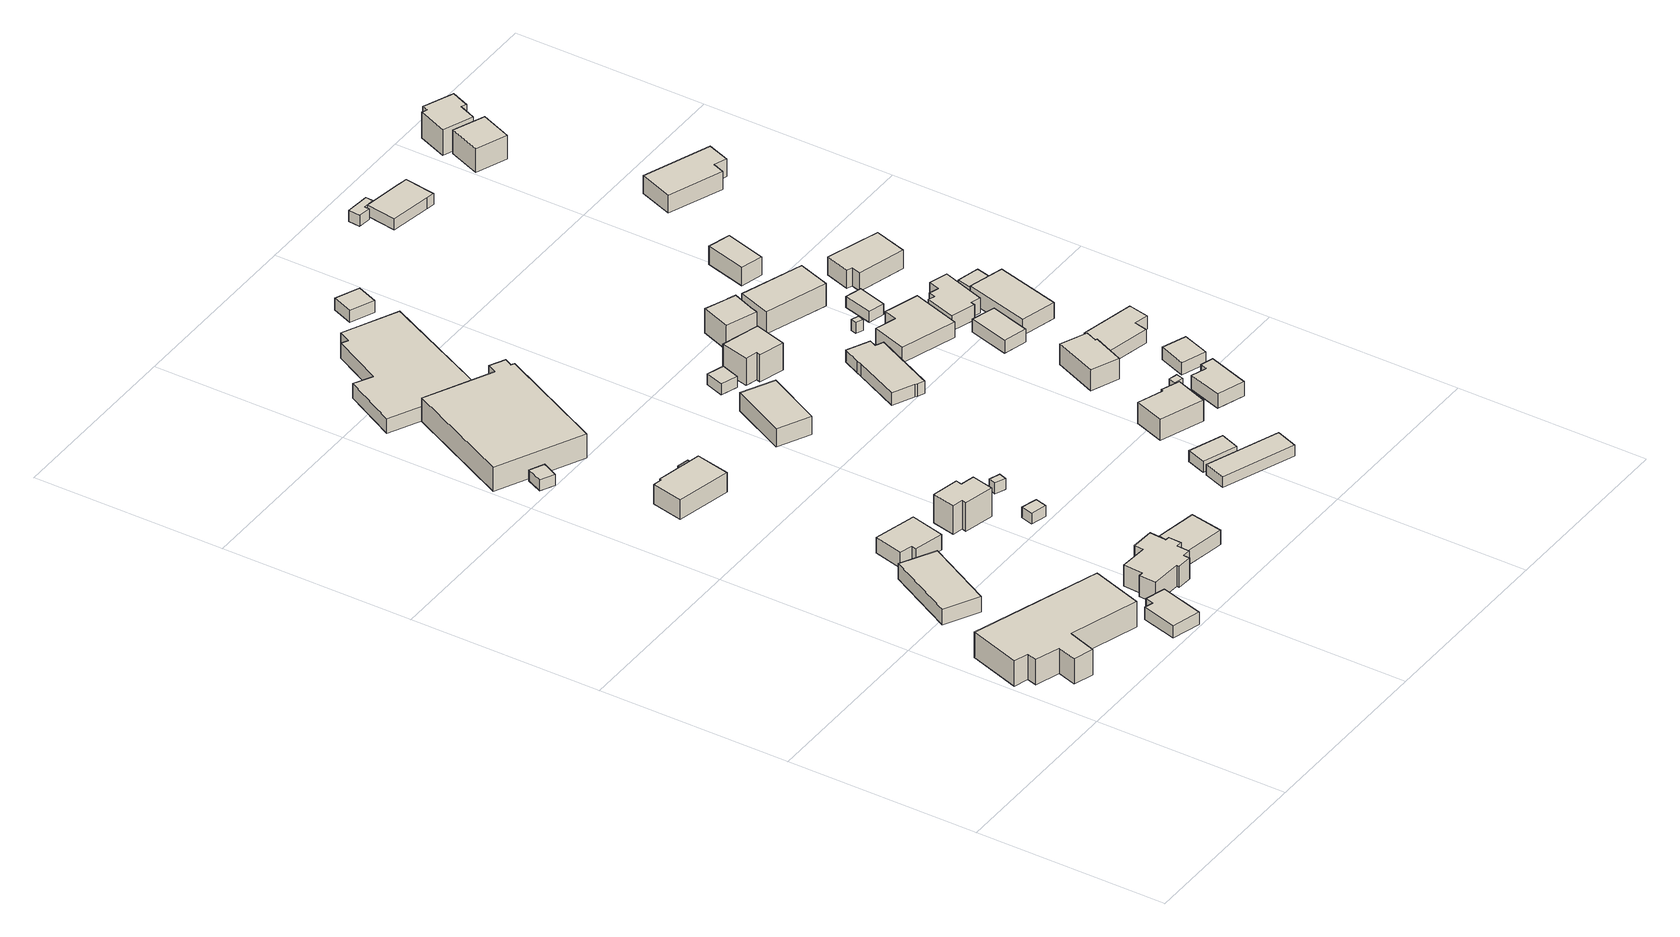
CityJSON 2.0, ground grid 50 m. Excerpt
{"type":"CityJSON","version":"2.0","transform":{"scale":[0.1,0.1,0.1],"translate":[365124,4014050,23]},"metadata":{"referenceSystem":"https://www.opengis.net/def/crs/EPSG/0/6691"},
"CityObjects":{
"building1":{"type":"Building","attributes":{"枝番":1,"利根川水系渡良瀬川洪水浸水想定区域（想定最大規模）.規模":"L2","利根川水系渡良瀬川洪水浸水想定区域（想定最大規模）.浸水ランク":"2","利根川水系渡良瀬川洪水浸水想定区域（想定最大規模）.浸水深":1.12,"利根川水系渡良瀬川洪水浸水想定区域（想定最大規模）.継続時間":4.3,"usage":"422","measuredHeight":7.4,"BuildingDetails.prefecture":"10","BuildingDetails.city":"10207","BuildingDetails.surveyYear":2016},"geometry":[{"type":"Solid","lod":"1","boundaries":[[[[0,1,2,3,4,5,6,7,8,9]],[[8,10,11,9]],[[7,12,10,8]],[[6,13,12,7]],[[5,14,13,6]],[[4,15,14,5]],[[3,16,15,4]],[[2,17,16,3]],[[1,18,17,2]],[[0,19,18,1]],[[9,11,19,0]],[[10,12,13,14,15,16,17,18,19,11]]]]}]},
"building2":{"type":"Building","attributes":{"枝番":1,"利根川水系渡良瀬川洪水浸水想定区域（想定最大規模）.規模":"L2","利根川水系渡良瀬川洪水浸水想定区域（想定最大規模）.浸水ランク":"2","利根川水系渡良瀬川洪水浸水想定区域（想定最大規模）.浸水深":0.93,"利根川水系渡良瀬川洪水浸水想定区域（想定最大規模）.継続時間":4.2,"利根川水系利根川洪水浸水想定区域（想定最大規模）.規模":"L2","利根川水系利根川洪水浸水想定区域（想定最大規模）.浸水ランク":"1","利根川水系利根川洪水浸水想定区域（想定最大規模）.浸水深":0.004,"usage":"411","measuredHeight":5.5,"BuildingDetails.prefecture":"10","BuildingDetails.city":"10207","BuildingDetails.surveyYear":2016},"geometry":[{"type":"Solid","lod":"1","boundaries":[[[[20,21,22,23]],[[22,24,25,23]],[[21,26,24,22]],[[20,27,26,21]],[[23,25,27,20]],[[24,26,27,25]]]]}]},
"building3":{"type":"Building","attributes":{"枝番":1,"利根川水系渡良瀬川洪水浸水想定区域（想定最大規模）.規模":"L2","利根川水系渡良瀬川洪水浸水想定区域（想定最大規模）.浸水ランク":"2","利根川水系渡良瀬川洪水浸水想定区域（想定最大規模）.浸水深":1.42,"利根川水系渡良瀬川洪水浸水想定区域（想定最大規模）.継続時間":6.5,"利根川水系利根川洪水浸水想定区域（想定最大規模）.規模":"L2","利根川水系利根川洪水浸水想定区域（想定最大規模）.浸水ランク":"1","利根川水系利根川洪水浸水想定区域（想定最大規模）.浸水深":0.205,"usage":"411","measuredHeight":5.3,"BuildingDetails.prefecture":"10","BuildingDetails.city":"10207","BuildingDetails.surveyYear":2016},"geometry":[{"type":"Solid","lod":"1","boundaries":[[[[28,29,30,31,32,33]],[[32,34,35,33]],[[31,36,34,32]],[[30,37,36,31]],[[29,38,37,30]],[[28,39,38,29]],[[33,35,39,28]],[[34,36,37,38,39,35]]]]}]},
"building4":{"type":"Building","attributes":{"枝番":1,"利根川水系渡良瀬川洪水浸水想定区域（想定最大規模）.規模":"L2","利根川水系渡良瀬川洪水浸水想定区域（想定最大規模）.浸水ランク":"2","利根川水系渡良瀬川洪水浸水想定区域（想定最大規模）.浸水深":0.83,"利根川水系渡良瀬川洪水浸水想定区域（想定最大規模）.継続時間":3.3,"usage":"411","measuredHeight":5.4,"BuildingDetails.prefecture":"10","BuildingDetails.city":"10207","BuildingDetails.surveyYear":2016},"geometry":[{"type":"Solid","lod":"1","boundaries":[[[[40,41,42,43,44,45]],[[44,46,47,45]],[[43,48,46,44]],[[42,49,48,43]],[[41,50,49,42]],[[40,51,50,41]],[[45,47,51,40]],[[46,48,49,50,51,47]]]]}]},
"building5":{"type":"Building","attributes":{"枝番":1,"利根川水系渡良瀬川洪水浸水想定区域（想定最大規模）.規模":"L2","利根川水系渡良瀬川洪水浸水想定区域（想定最大規模）.浸水ランク":"2","利根川水系渡良瀬川洪水浸水想定区域（想定最大規模）.浸水深":1.54,"利根川水系渡良瀬川洪水浸水想定区域（想定最大規模）.継続時間":6.8,"利根川水系利根川洪水浸水想定区域（想定最大規模）.規模":"L2","利根川水系利根川洪水浸水想定区域（想定最大規模）.浸水ランク":"1","利根川水系利根川洪水浸水想定区域（想定最大規模）.浸水深":0.096,"measuredHeight":3.5,"BuildingDetails.prefecture":"10","BuildingDetails.city":"10207"},"geometry":[{"type":"Solid","lod":"1","boundaries":[[[[52,53,54,55]],[[54,56,57,55]],[[53,58,56,54]],[[52,59,58,53]],[[55,57,59,52]],[[56,58,59,57]]]]}]},
"building6":{"type":"Building","attributes":{"枝番":1,"利根川水系渡良瀬川洪水浸水想定区域（想定最大規模）.規模":"L2","利根川水系渡良瀬川洪水浸水想定区域（想定最大規模）.浸水ランク":"2","利根川水系渡良瀬川洪水浸水想定区域（想定最大規模）.浸水深":1.02,"利根川水系渡良瀬川洪水浸水想定区域（想定最大規模）.継続時間":5.7,"利根川水系利根川洪水浸水想定区域（想定最大規模）.規模":"L2","利根川水系利根川洪水浸水想定区域（想定最大規模）.浸水ランク":"1","利根川水系利根川洪水浸水想定区域（想定最大規模）.浸水深":0.006,"usage":"411","measuredHeight":7.2,"BuildingDetails.prefecture":"10","BuildingDetails.city":"10207","BuildingDetails.surveyYear":2016},"geometry":[{"type":"Solid","lod":"1","boundaries":[[[[60,61,62,63,64,65,66,67,68,69,70,71,72,73,74,75]],[[74,76,77,75]],[[73,78,76,74]],[[72,79,78,73]],[[71,80,79,72]],[[70,81,80,71]],[[69,82,81,70]],[[68,83,82,69]],[[67,84,83,68]],[[66,85,84,67]],[[65,86,85,66]],[[64,87,86,65]],[[63,88,87,64]],[[62,89,88,63]],[[61,90,89,62]],[[60,91,90,61]],[[75,77,91,60]],[[76,78,79,80,81,82,83,84,85,86,87,88,89,90,91,77]]]]}]},
"building7":{"type":"Building","attributes":{"枝番":1,"利根川水系渡良瀬川洪水浸水想定区域（想定最大規模）.規模":"L2","利根川水系渡良瀬川洪水浸水想定区域（想定最大規模）.浸水ランク":"2","利根川水系渡良瀬川洪水浸水想定区域（想定最大規模）.浸水深":1.43,"利根川水系渡良瀬川洪水浸水想定区域（想定最大規模）.継続時間":5.3,"利根川水系利根川洪水浸水想定区域（想定最大規模）.規模":"L2","利根川水系利根川洪水浸水想定区域（想定最大規模）.浸水ランク":"1","利根川水系利根川洪水浸水想定区域（想定最大規模）.浸水深":0.046,"usage":"411","measuredHeight":7.4,"BuildingDetails.prefecture":"10","BuildingDetails.city":"10207","BuildingDetails.surveyYear":2016},"geometry":[{"type":"Solid","lod":"1","boundaries":[[[[92,93,94,95,96,97]],[[96,98,99,97]],[[95,100,98,96]],[[94,101,100,95]],[[93,102,101,94]],[[92,103,102,93]],[[97,99,103,92]],[[98,100,101,102,103,99]]]]}]},
"building8":{"type":"Building","attributes":{"枝番":1,"利根川水系渡良瀬川洪水浸水想定区域（想定最大規模）.規模":"L2","利根川水系渡良瀬川洪水浸水想定区域（想定最大規模）.浸水ランク":"2","利根川水系渡良瀬川洪水浸水想定区域（想定最大規模）.浸水深":1.33,"利根川水系渡良瀬川洪水浸水想定区域（想定最大規模）.継続時間":5.3,"利根川水系利根川洪水浸水想定区域（想定最大規模）.規模":"L2","利根川水系利根川洪水浸水想定区域（想定最大規模）.浸水ランク":"1","利根川水系利根川洪水浸水想定区域（想定最大規模）.浸水深":0.046,"BuildingDetails.prefecture":"10","BuildingDetails.city":"10207"},"geometry":[{"type":"Solid","lod":"1","boundaries":[[[[104,105,106,107]],[[106,108,109,107]],[[105,110,108,106]],[[104,111,110,105]],[[107,109,111,104]],[[108,110,111,109]]]]}]},
"building9":{"type":"Building","attributes":{"枝番":1,"利根川水系渡良瀬川洪水浸水想定区域（想定最大規模）.規模":"L2","利根川水系渡良瀬川洪水浸水想定区域（想定最大規模）.浸水ランク":"2","利根川水系渡良瀬川洪水浸水想定区域（想定最大規模）.浸水深":0.63,"利根川水系渡良瀬川洪水浸水想定区域（想定最大規模）.継続時間":6.2,"measuredHeight":9.6,"BuildingDetails.prefecture":"10","BuildingDetails.city":"10207"},"geometry":[{"type":"Solid","lod":"1","boundaries":[[[[112,113,114,115,116,117,118,119]],[[118,120,121,119]],[[117,122,120,118]],[[116,123,122,117]],[[115,124,123,116]],[[114,125,124,115]],[[113,126,125,114]],[[112,127,126,113]],[[119,121,127,112]],[[120,122,123,124,125,126,127,121]]]]}]},
"building10":{"type":"Building","attributes":{"枝番":1,"利根川水系渡良瀬川洪水浸水想定区域（想定最大規模）.規模":"L2","利根川水系渡良瀬川洪水浸水想定区域（想定最大規模）.浸水ランク":"2","利根川水系渡良瀬川洪水浸水想定区域（想定最大規模）.浸水深":1.64,"利根川水系渡良瀬川洪水浸水想定区域（想定最大規模）.継続時間":6.8,"利根川水系利根川洪水浸水想定区域（想定最大規模）.規模":"L2","利根川水系利根川洪水浸水想定区域（想定最大規模）.浸水ランク":"1","利根川水系利根川洪水浸水想定区域（想定最大規模）.浸水深":0.144,"measuredHeight":11,"BuildingDetails.prefecture":"10","BuildingDetails.city":"10207"},"geometry":[{"type":"Solid","lod":"1","boundaries":[[[[128,129,130,131,132,133,134,135]],[[134,136,137,135]],[[133,138,136,134]],[[132,139,138,133]],[[131,140,139,132]],[[130,141,140,131]],[[129,142,141,130]],[[128,143,142,129]],[[135,137,143,128]],[[136,138,139,140,141,142,143,137]]]]}]},
"building11":{"type":"Building","attributes":{"枝番":1,"利根川水系渡良瀬川洪水浸水想定区域（想定最大規模）.規模":"L2","利根川水系渡良瀬川洪水浸水想定区域（想定最大規模）.浸水ランク":"2","利根川水系渡良瀬川洪水浸水想定区域（想定最大規模）.浸水深":1.02,"利根川水系渡良瀬川洪水浸水想定区域（想定最大規模）.継続時間":5.7,"利根川水系利根川洪水浸水想定区域（想定最大規模）.規模":"L2","利根川水系利根川洪水浸水想定区域（想定最大規模）.浸水ランク":"1","利根川水系利根川洪水浸水想定区域（想定最大規模）.浸水深":0.106,"usage":"411","measuredHeight":4.4,"BuildingDetails.prefecture":"10","BuildingDetails.city":"10207","BuildingDetails.surveyYear":2016},"geometry":[{"type":"Solid","lod":"1","boundaries":[[[[144,145,146,147]],[[146,148,149,147]],[[145,150,148,146]],[[144,151,150,145]],[[147,149,151,144]],[[148,150,151,149]]]]}]},
"building12":{"type":"Building","attributes":{"枝番":1,"利根川水系渡良瀬川洪水浸水想定区域（想定最大規模）.規模":"L2","利根川水系渡良瀬川洪水浸水想定区域（想定最大規模）.浸水ランク":"2","利根川水系渡良瀬川洪水浸水想定区域（想定最大規模）.浸水深":1.33,"利根川水系渡良瀬川洪水浸水想定区域（想定最大規模）.継続時間":7,"利根川水系利根川洪水浸水想定区域（想定最大規模）.規模":"L2","利根川水系利根川洪水浸水想定区域（想定最大規模）.浸水ランク":"1","利根川水系利根川洪水浸水想定区域（想定最大規模）.浸水深":0.105,"BuildingDetails.prefecture":"10","BuildingDetails.city":"10207"},"geometry":[{"type":"Solid","lod":"1","boundaries":[[[[152,153,154,155]],[[154,156,157,155]],[[153,158,156,154]],[[152,159,158,153]],[[155,157,159,152]],[[156,158,159,157]]]]}]},
"building13":{"type":"Building","attributes":{"枝番":1,"利根川水系渡良瀬川洪水浸水想定区域（想定最大規模）.規模":"L2","利根川水系渡良瀬川洪水浸水想定区域（想定最大規模）.浸水ランク":"2","利根川水系渡良瀬川洪水浸水想定区域（想定最大規模）.浸水深":1.12,"利根川水系渡良瀬川洪水浸水想定区域（想定最大規模）.継続時間":6.2,"利根川水系利根川洪水浸水想定区域（想定最大規模）.規模":"L2","利根川水系利根川洪水浸水想定区域（想定最大規模）.浸水ランク":"1","利根川水系利根川洪水浸水想定区域（想定最大規模）.浸水深":0.005,"usage":"411","BuildingDetails.prefecture":"10","BuildingDetails.city":"10207","BuildingDetails.surveyYear":2016},"geometry":[{"type":"Solid","lod":"1","boundaries":[[[[160,161,162,163]],[[162,164,165,163]],[[161,166,164,162]],[[160,167,166,161]],[[163,165,167,160]],[[164,166,167,165]]]]}]},
"building14":{"type":"Building","attributes":{"枝番":1,"利根川水系渡良瀬川洪水浸水想定区域（想定最大規模）.規模":"L2","利根川水系渡良瀬川洪水浸水想定区域（想定最大規模）.浸水ランク":"2","利根川水系渡良瀬川洪水浸水想定区域（想定最大規模）.浸水深":1.74,"利根川水系渡良瀬川洪水浸水想定区域（想定最大規模）.継続時間":7.5,"利根川水系利根川洪水浸水想定区域（想定最大規模）.規模":"L2","利根川水系利根川洪水浸水想定区域（想定最大規模）.浸水ランク":"1","利根川水系利根川洪水浸水想定区域（想定最大規模）.浸水深":0.221,"usage":"441","measuredHeight":7.1,"BuildingDetails.prefecture":"10","BuildingDetails.city":"10207","BuildingDetails.surveyYear":2016},"geometry":[{"type":"Solid","lod":"1","boundaries":[[[[168,169,170,171,172,173,174,175]],[[174,176,177,175]],[[173,178,176,174]],[[172,179,178,173]],[[171,180,179,172]],[[170,181,180,171]],[[169,182,181,170]],[[168,183,182,169]],[[175,177,183,168]],[[176,178,179,180,181,182,183,177]]]]}]},
"building15":{"type":"Building","attributes":{"枝番":1,"利根川水系渡良瀬川洪水浸水想定区域（想定最大規模）.規模":"L2","利根川水系渡良瀬川洪水浸水想定区域（想定最大規模）.浸水ランク":"2","利根川水系渡良瀬川洪水浸水想定区域（想定最大規模）.浸水深":0.93,"利根川水系渡良瀬川洪水浸水想定区域（想定最大規模）.継続時間":5.5,"利根川水系利根川洪水浸水想定区域（想定最大規模）.規模":"L2","利根川水系利根川洪水浸水想定区域（想定最大規模）.浸水ランク":"1","利根川水系利根川洪水浸水想定区域（想定最大規模）.浸水深":0.004,"usage":"431","measuredHeight":5.5,"BuildingDetails.prefecture":"10","BuildingDetails.city":"10207","BuildingDetails.surveyYear":2016},"geometry":[{"type":"Solid","lod":"1","boundaries":[[[[184,185,186,187]],[[186,188,189,187]],[[185,190,188,186]],[[184,191,190,185]],[[187,189,191,184]],[[188,190,191,189]]]]}]},
"building16":{"type":"Building","attributes":{"枝番":1,"利根川水系渡良瀬川洪水浸水想定区域（想定最大規模）.規模":"L2","利根川水系渡良瀬川洪水浸水想定区域（想定最大規模）.浸水ランク":"2","利根川水系渡良瀬川洪水浸水想定区域（想定最大規模）.浸水深":1.44,"利根川水系渡良瀬川洪水浸水想定区域（想定最大規模）.継続時間":5,"measuredHeight":4.5,"BuildingDetails.prefecture":"10","BuildingDetails.city":"10207"},"geometry":[{"type":"Solid","lod":"1","boundaries":[[[[192,193,194,195]],[[194,196,197,195]],[[193,198,196,194]],[[192,199,198,193]],[[195,197,199,192]],[[196,198,199,197]]]]}]},
"building17":{"type":"Building","attributes":{"枝番":1,"利根川水系渡良瀬川洪水浸水想定区域（想定最大規模）.規模":"L2","利根川水系渡良瀬川洪水浸水想定区域（想定最大規模）.浸水ランク":"2","利根川水系渡良瀬川洪水浸水想定区域（想定最大規模）.浸水深":1.62,"利根川水系渡良瀬川洪水浸水想定区域（想定最大規模）.継続時間":7.6,"利根川水系利根川洪水浸水想定区域（想定最大規模）.規模":"L2","利根川水系利根川洪水浸水想定区域（想定最大規模）.浸水ランク":"1","利根川水系利根川洪水浸水想定区域（想定最大規模）.浸水深":0.406,"BuildingDetails.prefecture":"10","BuildingDetails.city":"10207"},"geometry":[{"type":"Solid","lod":"1","boundaries":[[[[200,201,202,203]],[[202,204,205,203]],[[201,206,204,202]],[[200,207,206,201]],[[203,205,207,200]],[[204,206,207,205]]]]}]},
"building18":{"type":"Building","attributes":{"枝番":1,"利根川水系渡良瀬川洪水浸水想定区域（想定最大規模）.規模":"L2","利根川水系渡良瀬川洪水浸水想定区域（想定最大規模）.浸水ランク":"2","利根川水系渡良瀬川洪水浸水想定区域（想定最大規模）.浸水深":1.52,"利根川水系渡良瀬川洪水浸水想定区域（想定最大規模）.継続時間":7.6,"利根川水系利根川洪水浸水想定区域（想定最大規模）.規模":"L2","利根川水系利根川洪水浸水想定区域（想定最大規模）.浸水ランク":"1","利根川水系利根川洪水浸水想定区域（想定最大規模）.浸水深":0.306,"BuildingDetails.prefecture":"10","BuildingDetails.city":"10207"},"geometry":[{"type":"Solid","lod":"1","boundaries":[[[[208,209,210,211]],[[210,212,213,211]],[[209,214,212,210]],[[208,215,214,209]],[[211,213,215,208]],[[212,214,215,213]]]]}]},
"building19":{"type":"Building","attributes":{"枝番":1,"利根川水系渡良瀬川洪水浸水想定区域（想定最大規模）.規模":"L2","利根川水系渡良瀬川洪水浸水想定区域（想定最大規模）.浸水ランク":"2","利根川水系渡良瀬川洪水浸水想定区域（想定最大規模）.浸水深":1.54,"利根川水系渡良瀬川洪水浸水想定区域（想定最大規模）.継続時間":7.5,"利根川水系利根川洪水浸水想定区域（想定最大規模）.規模":"L2","利根川水系利根川洪水浸水想定区域（想定最大規模）.浸水ランク":"1","利根川水系利根川洪水浸水想定区域（想定最大規模）.浸水深":0.023,"usage":"441","measuredHeight":3.7,"BuildingDetails.prefecture":"10","BuildingDetails.city":"10207","BuildingDetails.surveyYear":2016},"geometry":[{"type":"Solid","lod":"1","boundaries":[[[[216,217,218,219]],[[218,220,221,219]],[[217,222,220,218]],[[216,223,222,217]],[[219,221,223,216]],[[220,222,223,221]]]]}]},
"building20":{"type":"Building","attributes":{"枝番":1,"利根川水系渡良瀬川洪水浸水想定区域（想定最大規模）.規模":"L2","利根川水系渡良瀬川洪水浸水想定区域（想定最大規模）.浸水ランク":"2","利根川水系渡良瀬川洪水浸水想定区域（想定最大規模）.浸水深":0.74,"利根川水系渡良瀬川洪水浸水想定区域（想定最大規模）.継続時間":5,"利根川水系利根川洪水浸水想定区域（想定最大規模）.規模":"L2","利根川水系利根川洪水浸水想定区域（想定最大規模）.浸水ランク":"1","利根川水系利根川洪水浸水想定区域（想定最大規模）.浸水深":0.104,"usage":"411","measuredHeight":8.5,"BuildingDetails.prefecture":"10","BuildingDetails.city":"10207","BuildingDetails.surveyYear":2016},"geometry":[{"type":"Solid","lod":"1","boundaries":[[[[224,225,226,227,228,229]],[[228,230,231,229]],[[227,232,230,228]],[[226,233,232,227]],[[225,234,233,226]],[[224,235,234,225]],[[229,231,235,224]],[[230,232,233,234,235,231]]]]}]},
"building21":{"type":"Building","attributes":{"枝番":1,"利根川水系渡良瀬川洪水浸水想定区域（想定最大規模）.規模":"L2","利根川水系渡良瀬川洪水浸水想定区域（想定最大規模）.浸水ランク":"2","利根川水系渡良瀬川洪水浸水想定区域（想定最大規模）.浸水深":1.33,"利根川水系渡良瀬川洪水浸水想定区域（想定最大規模）.継続時間":4.7,"利根川水系利根川洪水浸水想定区域（想定最大規模）.規模":"L2","利根川水系利根川洪水浸水想定区域（想定最大規模）.浸水ランク":"1","利根川水系利根川洪水浸水想定区域（想定最大規模）.浸水深":0.105,"usage":"411","measuredHeight":5.4,"BuildingDetails.prefecture":"10","BuildingDetails.city":"10207","BuildingDetails.surveyYear":2016},"geometry":[{"type":"Solid","lod":"1","boundaries":[[[[236,237,238,239,240,241,242,243,244,245]],[[244,246,247,245]],[[243,248,246,244]],[[242,249,248,243]],[[241,250,249,242]],[[240,251,250,241]],[[239,252,251,240]],[[238,253,252,239]],[[237,254,253,238]],[[236,255,254,237]],[[245,247,255,236]],[[246,248,249,250,251,252,253,254,255,247]]]]}]},
"building22":{"type":"Building","attributes":{"枝番":1,"利根川水系渡良瀬川洪水浸水想定区域（想定最大規模）.規模":"L2","利根川水系渡良瀬川洪水浸水想定区域（想定最大規模）.浸水ランク":"2","利根川水系渡良瀬川洪水浸水想定区域（想定最大規模）.浸水深":1.32,"利根川水系渡良瀬川洪水浸水想定区域（想定最大規模）.継続時間":5.9,"利根川水系利根川洪水浸水想定区域（想定最大規模）.規模":"L2","利根川水系利根川洪水浸水想定区域（想定最大規模）.浸水ランク":"1","利根川水系利根川洪水浸水想定区域（想定最大規模）.浸水深":0.106,"usage":"411","measuredHeight":8.4,"BuildingDetails.prefecture":"10","BuildingDetails.city":"10207","BuildingDetails.surveyYear":2016},"geometry":[{"type":"Solid","lod":"1","boundaries":[[[[256,257,258,259,260,261]],[[260,262,263,261]],[[259,264,262,260]],[[258,265,264,259]],[[257,266,265,258]],[[256,267,266,257]],[[261,263,267,256]],[[262,264,265,266,267,263]]]]}]},
"building23":{"type":"Building","attributes":{"枝番":1,"利根川水系渡良瀬川洪水浸水想定区域（想定最大規模）.規模":"L2","利根川水系渡良瀬川洪水浸水想定区域（想定最大規模）.浸水ランク":"2","利根川水系渡良瀬川洪水浸水想定区域（想定最大規模）.浸水深":1.23,"利根川水系渡良瀬川洪水浸水想定区域（想定最大規模）.継続時間":4.5,"usage":"411","measuredHeight":7.9,"BuildingDetails.prefecture":"10","BuildingDetails.city":"10207","BuildingDetails.surveyYear":2016},"geometry":[{"type":"Solid","lod":"1","boundaries":[[[[268,269,270,271,272,273,274,275]],[[274,276,277,275]],[[273,278,276,274]],[[272,279,278,273]],[[271,280,279,272]],[[270,281,280,271]],[[269,282,281,270]],[[268,283,282,269]],[[275,277,283,268]],[[276,278,279,280,281,282,283,277]]]]}]},
"building24":{"type":"Building","attributes":{"枝番":1,"利根川水系渡良瀬川洪水浸水想定区域（想定最大規模）.規模":"L2","利根川水系渡良瀬川洪水浸水想定区域（想定最大規模）.浸水ランク":"2","利根川水系渡良瀬川洪水浸水想定区域（想定最大規模）.浸水深":1.02,"利根川水系渡良瀬川洪水浸水想定区域（想定最大規模）.継続時間":5.9,"利根川水系利根川洪水浸水想定区域（想定最大規模）.規模":"L2","利根川水系利根川洪水浸水想定区域（想定最大規模）.浸水ランク":"1","利根川水系利根川洪水浸水想定区域（想定最大規模）.浸水深":0.006,"BuildingDetails.prefecture":"10","BuildingDetails.city":"10207"},"geometry":[{"type":"Solid","lod":"1","boundaries":[[[[284,285,286,287]],[[286,288,289,287]],[[285,290,288,286]],[[284,291,290,285]],[[287,289,291,284]],[[288,290,291,289]]]]}]},
"building25":{"type":"Building","attributes":{"枝番":1,"利根川水系渡良瀬川洪水浸水想定区域（想定最大規模）.規模":"L2","利根川水系渡良瀬川洪水浸水想定区域（想定最大規模）.浸水ランク":"2","利根川水系渡良瀬川洪水浸水想定区域（想定最大規模）.浸水深":1.12,"利根川水系渡良瀬川洪水浸水想定区域（想定最大規模）.継続時間":5.2,"利根川水系利根川洪水浸水想定区域（想定最大規模）.規模":"L2","利根川水系利根川洪水浸水想定区域（想定最大規模）.浸水ランク":"1","利根川水系利根川洪水浸水想定区域（想定最大規模）.浸水深":0.006,"usage":"411","measuredHeight":6.3,"BuildingDetails.prefecture":"10","BuildingDetails.city":"10207","BuildingDetails.surveyYear":2016},"geometry":[{"type":"Solid","lod":"1","boundaries":[[[[292,293,294,295,296,297]],[[296,298,299,297]],[[295,300,298,296]],[[294,301,300,295]],[[293,302,301,294]],[[292,303,302,293]],[[297,299,303,292]],[[298,300,301,302,303,299]]]]}]},
"building26":{"type":"Building","attributes":{"枝番":1,"利根川水系渡良瀬川洪水浸水想定区域（想定最大規模）.規模":"L2","利根川水系渡良瀬川洪水浸水想定区域（想定最大規模）.浸水ランク":"2","利根川水系渡良瀬川洪水浸水想定区域（想定最大規模）.浸水深":1.02,"利根川水系渡良瀬川洪水浸水想定区域（想定最大規模）.継続時間":5.9,"利根川水系利根川洪水浸水想定区域（想定最大規模）.規模":"L2","利根川水系利根川洪水浸水想定区域（想定最大規模）.浸水ランク":"1","利根川水系利根川洪水浸水想定区域（想定最大規模）.浸水深":0.106,"usage":"411","measuredHeight":4.9,"BuildingDetails.prefecture":"10","BuildingDetails.city":"10207","BuildingDetails.surveyYear":2016},"geometry":[{"type":"Solid","lod":"1","boundaries":[[[[304,305,306,307,308,309]],[[308,310,311,309]],[[307,312,310,308]],[[306,313,312,307]],[[305,314,313,306]],[[304,315,314,305]],[[309,311,315,304]],[[310,312,313,314,315,311]]]]}]},
"building27":{"type":"Building","attributes":{"枝番":1,"利根川水系渡良瀬川洪水浸水想定区域（想定最大規模）.規模":"L2","利根川水系渡良瀬川洪水浸水想定区域（想定最大規模）.浸水ランク":"2","利根川水系渡良瀬川洪水浸水想定区域（想定最大規模）.浸水深":1.23,"利根川水系渡良瀬川洪水浸水想定区域（想定最大規模）.継続時間":4.7,"BuildingDetails.prefecture":"10","BuildingDetails.city":"10207"},"geometry":[{"type":"Solid","lod":"1","boundaries":[[[[316,317,318,319]],[[318,320,321,319]],[[317,322,320,318]],[[316,323,322,317]],[[319,321,323,316]],[[320,322,323,321]]]]}]},
"building28":{"type":"Building","attributes":{"枝番":1,"利根川水系渡良瀬川洪水浸水想定区域（想定最大規模）.規模":"L2","利根川水系渡良瀬川洪水浸水想定区域（想定最大規模）.浸水ランク":"2","利根川水系渡良瀬川洪水浸水想定区域（想定最大規模）.浸水深":1.03,"利根川水系渡良瀬川洪水浸水想定区域（想定最大規模）.継続時間":4.7,"利根川水系利根川洪水浸水想定区域（想定最大規模）.規模":"L2","利根川水系利根川洪水浸水想定区域（想定最大規模）.浸水ランク":"1","利根川水系利根川洪水浸水想定区域（想定最大規模）.浸水深":0.105,"usage":"411","measuredHeight":5.3,"BuildingDetails.prefecture":"10","BuildingDetails.city":"10207","BuildingDetails.surveyYear":2016},"geometry":[{"type":"Solid","lod":"1","boundaries":[[[[324,325,326,327,328,329]],[[328,330,331,329]],[[327,332,330,328]],[[326,333,332,327]],[[325,334,333,326]],[[324,335,334,325]],[[329,331,335,324]],[[330,332,333,334,335,331]]]]}]},
"building29":{"type":"Building","attributes":{"枝番":1,"利根川水系渡良瀬川洪水浸水想定区域（想定最大規模）.規模":"L2","利根川水系渡良瀬川洪水浸水想定区域（想定最大規模）.浸水ランク":"2","利根川水系渡良瀬川洪水浸水想定区域（想定最大規模）.浸水深":1.03,"利根川水系渡良瀬川洪水浸水想定区域（想定最大規模）.継続時間":4.5,"measuredHeight":8.4,"BuildingDetails.prefecture":"10","BuildingDetails.city":"10207"},"geometry":[{"type":"Solid","lod":"1","boundaries":[[[[336,337,338,339]],[[338,340,341,339]],[[337,342,340,338]],[[336,343,342,337]],[[339,341,343,336]],[[340,342,343,341]]]]}]},
"building30":{"type":"Building","attributes":{"枝番":1,"利根川水系渡良瀬川洪水浸水想定区域（想定最大規模）.規模":"L2","利根川水系渡良瀬川洪水浸水想定区域（想定最大規模）.浸水ランク":"2","利根川水系渡良瀬川洪水浸水想定区域（想定最大規模）.浸水深":1.03,"利根川水系渡良瀬川洪水浸水想定区域（想定最大規模）.継続時間":4.6,"利根川水系利根川洪水浸水想定区域（想定最大規模）.規模":"L2","利根川水系利根川洪水浸水想定区域（想定最大規模）.浸水ランク":"1","利根川水系利根川洪水浸水想定区域（想定最大規模）.浸水深":0.005,"usage":"411","measuredHeight":4,"BuildingDetails.prefecture":"10","BuildingDetails.city":"10207","BuildingDetails.surveyYear":2016},"geometry":[{"type":"Solid","lod":"1","boundaries":[[[[344,345,346,347]],[[346,348,349,347]],[[345,350,348,346]],[[344,351,350,345]],[[347,349,351,344]],[[348,350,351,349]]]]}]},
"building31":{"type":"Building","attributes":{"枝番":1,"利根川水系渡良瀬川洪水浸水想定区域（想定最大規模）.規模":"L2","利根川水系渡良瀬川洪水浸水想定区域（想定最大規模）.浸水ランク":"2","利根川水系渡良瀬川洪水浸水想定区域（想定最大規模）.浸水深":1.03,"利根川水系渡良瀬川洪水浸水想定区域（想定最大規模）.継続時間":5.4,"BuildingDetails.prefecture":"10","BuildingDetails.city":"10207"},"geometry":[{"type":"Solid","lod":"1","boundaries":[[[[352,353,354,355]],[[354,356,357,355]],[[353,358,356,354]],[[352,359,358,353]],[[355,357,359,352]],[[356,358,359,357]]]]}]},
"building32":{"type":"Building","attributes":{"枝番":1,"利根川水系渡良瀬川洪水浸水想定区域（想定最大規模）.規模":"L2","利根川水系渡良瀬川洪水浸水想定区域（想定最大規模）.浸水ランク":"2","利根川水系渡良瀬川洪水浸水想定区域（想定最大規模）.浸水深":1.42,"利根川水系渡良瀬川洪水浸水想定区域（想定最大規模）.継続時間":5.9,"利根川水系利根川洪水浸水想定区域（想定最大規模）.規模":"L2","利根川水系利根川洪水浸水想定区域（想定最大規模）.浸水ランク":"1","利根川水系利根川洪水浸水想定区域（想定最大規模）.浸水深":0.205,"usage":"411","measuredHeight":3.6,"BuildingDetails.prefecture":"10","BuildingDetails.city":"10207","BuildingDetails.surveyYear":2016},"geometry":[{"type":"Solid","lod":"1","boundaries":[[[[360,361,362,363]],[[362,364,365,363]],[[361,366,364,362]],[[360,367,366,361]],[[363,365,367,360]],[[364,366,367,365]]]]}]},
"building33":{"type":"Building","attributes":{"枝番":1,"利根川水系渡良瀬川洪水浸水想定区域（想定最大規模）.規模":"L2","利根川水系渡良瀬川洪水浸水想定区域（想定最大規模）.浸水ランク":"2","利根川水系渡良瀬川洪水浸水想定区域（想定最大規模）.浸水深":1.74,"利根川水系渡良瀬川洪水浸水想定区域（想定最大規模）.継続時間":7.4,"usage":"411","BuildingDetails.prefecture":"10","BuildingDetails.city":"10207","BuildingDetails.surveyYear":2016},"geometry":[{"type":"Solid","lod":"1","boundaries":[[[[368,369,370,371,372,373]],[[372,374,375,373]],[[371,376,374,372]],[[370,377,376,371]],[[369,378,377,370]],[[368,379,378,369]],[[373,375,379,368]],[[374,376,377,378,379,375]]]]}]},
"building34":{"type":"Building","attributes":{"枝番":1,"利根川水系渡良瀬川洪水浸水想定区域（想定最大規模）.規模":"L2","利根川水系渡良瀬川洪水浸水想定区域（想定最大規模）.浸水ランク":"2","利根川水系渡良瀬川洪水浸水想定区域（想定最大規模）.浸水深":1.23,"利根川水系渡良瀬川洪水浸水想定区域（想定最大規模）.継続時間":5.2,"利根川水系利根川洪水浸水想定区域（想定最大規模）.規模":"L2","利根川水系利根川洪水浸水想定区域（想定最大規模）.浸水ランク":"1","利根川水系利根川洪水浸水想定区域（想定最大規模）.浸水深":0.006,"usage":"411","measuredHeight":6.5,"BuildingDetails.prefecture":"10","BuildingDetails.city":"10207","BuildingDetails.surveyYear":2016},"geometry":[{"type":"Solid","lod":"1","boundaries":[[[[380,381,382,383,384,385,386,387]],[[386,388,389,387]],[[385,390,388,386]],[[384,391,390,385]],[[383,392,391,384]],[[382,393,392,383]],[[381,394,393,382]],[[380,395,394,381]],[[387,389,395,380]],[[388,390,391,392,393,394,395,389]]]]}]},
"building35":{"type":"Building","attributes":{"枝番":1,"利根川水系渡良瀬川洪水浸水想定区域（想定最大規模）.規模":"L2","利根川水系渡良瀬川洪水浸水想定区域（想定最大規模）.浸水ランク":"2","利根川水系渡良瀬川洪水浸水想定区域（想定最大規模）.浸水深":0.93,"利根川水系渡良瀬川洪水浸水想定区域（想定最大規模）.継続時間":4.3,"利根川水系利根川洪水浸水想定区域（想定最大規模）.規模":"L2","利根川水系利根川洪水浸水想定区域（想定最大規模）.浸水ランク":"1","利根川水系利根川洪水浸水想定区域（想定最大規模）.浸水深":0.105,"usage":"411","measuredHeight":5.2,"BuildingDetails.prefecture":"10","BuildingDetails.city":"10207","BuildingDetails.surveyYear":2016},"geometry":[{"type":"Solid","lod":"1","boundaries":[[[[396,397,398,399,400,401,402,403,404,405]],[[404,406,407,405]],[[403,408,406,404]],[[402,409,408,403]],[[401,410,409,402]],[[400,411,410,401]],[[399,412,411,400]],[[398,413,412,399]],[[397,414,413,398]],[[396,415,414,397]],[[405,407,415,396]],[[406,408,409,410,411,412,413,414,415,407]]]]}]},
"building36":{"type":"Building","attributes":{"枝番":1,"利根川水系渡良瀬川洪水浸水想定区域（想定最大規模）.規模":"L2","利根川水系渡良瀬川洪水浸水想定区域（想定最大規模）.浸水ランク":"2","利根川水系渡良瀬川洪水浸水想定区域（想定最大規模）.浸水深":1.33,"利根川水系渡良瀬川洪水浸水想定区域（想定最大規模）.継続時間":4,"usage":"411","measuredHeight":5.6,"BuildingDetails.prefecture":"10","BuildingDetails.city":"10207","BuildingDetails.surveyYear":2016},"geometry":[{"type":"Solid","lod":"1","boundaries":[[[[416,417,418,419]],[[418,420,421,419]],[[417,422,420,418]],[[416,423,422,417]],[[419,421,423,416]],[[420,422,423,421]]]]}]},
"building37":{"type":"Building","attributes":{"枝番":1,"利根川水系渡良瀬川洪水浸水想定区域（想定最大規模）.規模":"L2","利根川水系渡良瀬川洪水浸水想定区域（想定最大規模）.浸水ランク":"2","利根川水系渡良瀬川洪水浸水想定区域（想定最大規模）.浸水深":1.44,"利根川水系渡良瀬川洪水浸水想定区域（想定最大規模）.継続時間":6.9,"利根川水系利根川洪水浸水想定区域（想定最大規模）.規模":"L2","利根川水系利根川洪水浸水想定区域（想定最大規模）.浸水ランク":"1","利根川水系利根川洪水浸水想定区域（想定最大規模）.浸水深":0.02,"BuildingDetails.prefecture":"10","BuildingDetails.city":"10207"},"geometry":[{"type":"Solid","lod":"1","boundaries":[[[[424,425,426,427,428,429]],[[428,430,431,429]],[[427,432,430,428]],[[426,433,432,427]],[[425,434,433,426]],[[424,435,434,425]],[[429,431,435,424]],[[430,432,433,434,435,431]]]]}]},
"building38":{"type":"Building","attributes":{"枝番":1,"利根川水系渡良瀬川洪水浸水想定区域（想定最大規模）.規模":"L2","利根川水系渡良瀬川洪水浸水想定区域（想定最大規模）.浸水ランク":"2","利根川水系渡良瀬川洪水浸水想定区域（想定最大規模）.浸水深":1.23,"利根川水系渡良瀬川洪水浸水想定区域（想定最大規模）.継続時間":4.6,"usage":"411","measuredHeight":5.6,"BuildingDetails.prefecture":"10","BuildingDetails.city":"10207","BuildingDetails.surveyYear":2016},"geometry":[{"type":"Solid","lod":"1","boundaries":[[[[436,437,438,439]],[[438,440,441,439]],[[437,442,440,438]],[[436,443,442,437]],[[439,441,443,436]],[[440,442,443,441]]]]}]},
"building39":{"type":"Building","attributes":{"枝番":1,"利根川水系渡良瀬川洪水浸水想定区域（想定最大規模）.規模":"L2","利根川水系渡良瀬川洪水浸水想定区域（想定最大規模）.浸水ランク":"2","利根川水系渡良瀬川洪水浸水想定区域（想定最大規模）.浸水深":1.12,"利根川水系渡良瀬川洪水浸水想定区域（想定最大規模）.継続時間":4.3,"usage":"411","measuredHeight":3.5,"BuildingDetails.prefecture":"10","BuildingDetails.city":"10207","BuildingDetails.surveyYear":2016},"geometry":[{"type":"Solid","lod":"1","boundaries":[[[[444,445,446,447]],[[446,448,449,447]],[[445,450,448,446]],[[444,451,450,445]],[[447,449,451,444]],[[448,450,451,449]]]]}]},
"building40":{"type":"Building","attributes":{"枝番":1,"利根川水系渡良瀬川洪水浸水想定区域（想定最大規模）.規模":"L2","利根川水系渡良瀬川洪水浸水想定区域（想定最大規模）.浸水ランク":"2","利根川水系渡良瀬川洪水浸水想定区域（想定最大規模）.浸水深":1.03,"利根川水系渡良瀬川洪水浸水想定区域（想定最大規模）.継続時間":5.4,"利根川水系利根川洪水浸水想定区域（想定最大規模）.規模":"L2","利根川水系利根川洪水浸水想定区域（想定最大規模）.浸水ランク":"1","利根川水系利根川洪水浸水想定区域（想定最大規模）.浸水深":0.19,"usage":"411","measuredHeight":7.1,"BuildingDetails.prefecture":"10","BuildingDetails.city":"10207","BuildingDetails.surveyYear":2016},"geometry":[{"type":"Solid","lod":"1","boundaries":[[[[452,453,454,455,456,457]],[[456,458,459,457]],[[455,460,458,456]],[[454,461,460,455]],[[453,462,461,454]],[[452,463,462,453]],[[457,459,463,452]],[[458,460,461,462,463,459]]]]}]},
"building41":{"type":"Building","attributes":{"枝番":1,"利根川水系渡良瀬川洪水浸水想定区域（想定最大規模）.規模":"L2","利根川水系渡良瀬川洪水浸水想定区域（想定最大規模）.浸水ランク":"2","利根川水系渡良瀬川洪水浸水想定区域（想定最大規模）.浸水深":1.24,"利根川水系渡良瀬川洪水浸水想定区域（想定最大規模）.継続時間":7.2,"usage":"411","measuredHeight":7.3,"BuildingDetails.prefecture":"10","BuildingDetails.city":"10207","BuildingDetails.surveyYear":2016},"geometry":[{"type":"Solid","lod":"1","boundaries":[[[[464,465,466,467]],[[466,468,469,467]],[[465,470,468,466]],[[464,471,470,465]],[[467,469,471,464]],[[468,470,471,469]]]]}]},
"building42":{"type":"Building","attributes":{"枝番":1,"利根川水系渡良瀬川洪水浸水想定区域（想定最大規模）.規模":"L2","利根川水系渡良瀬川洪水浸水想定区域（想定最大規模）.浸水ランク":"2","利根川水系渡良瀬川洪水浸水想定区域（想定最大規模）.浸水深":1.12,"利根川水系渡良瀬川洪水浸水想定区域（想定最大規模）.継続時間":4.9,"usage":"411","measuredHeight":7.4,"BuildingDetails.prefecture":"10","BuildingDetails.city":"10207","BuildingDetails.surveyYear":2016},"geometry":[{"type":"Solid","lod":"1","boundaries":[[[[472,473,474,475,476,477]],[[476,478,479,477]],[[475,480,478,476]],[[474,481,480,475]],[[473,482,481,474]],[[472,483,482,473]],[[477,479,483,472]],[[478,480,481,482,483,479]]]]}]},
"building43":{"type":"Building","attributes":{"枝番":1,"利根川水系渡良瀬川洪水浸水想定区域（想定最大規模）.規模":"L2","利根川水系渡良瀬川洪水浸水想定区域（想定最大規模）.浸水ランク":"2","利根川水系渡良瀬川洪水浸水想定区域（想定最大規模）.浸水深":1.13,"利根川水系渡良瀬川洪水浸水想定区域（想定最大規模）.継続時間":7.2,"usage":"411","measuredHeight":7.9,"BuildingDetails.prefecture":"10","BuildingDetails.city":"10207","BuildingDetails.surveyYear":2016},"geometry":[{"type":"Solid","lod":"1","boundaries":[[[[484,485,486,487,488,489,490,491]],[[490,492,493,491]],[[489,494,492,490]],[[488,495,494,489]],[[487,496,495,488]],[[486,497,496,487]],[[485,498,497,486]],[[484,499,498,485]],[[491,493,499,484]],[[492,494,495,496,497,498,499,493]]]]}]}
},
"vertices":[
[88,116,12],[104,165,12],[39,186,12],[47,212,12],[9,224,12],[53,358,12],[390,248,12],[346,114,12],[165,173,12],[140,99,12],[165,173,82],[140,99,82],[346,114,82],[390,248,82],[53,358,82],[9,224,82],[47,212,82],[39,186,82],[104,165,82],[88,116,82],
[117,484,13],[211,661,13],[299,613,13],[205,437,13],[299,613,56],[205,437,56],[211,661,56],[117,484,56],
[359,26,8],[384,118,8],[407,111,8],[413,133,8],[466,118,8],[434,5,8],[466,118,42],[434,5,42],[413,133,42],[407,111,42],[384,118,42],[359,26,42],
[277,657,14],[280,669,14],[247,678,14],[267,755,14],[377,727,14],[355,638,14],[377,727,57],[355,638,57],[267,755,57],[247,678,57],[280,669,57],[277,657,57],
[66,1519,9],[85,1560,9],[122,1542,9],[102,1501,9],[122,1542,39],[102,1501,39],[85,1560,39],[66,1519,39],
[523,115,12],[524,122,12],[444,127,12],[446,172,12],[458,171,12],[461,223,12],[535,218,12],[536,242,12],[596,239,12],[593,195,12],[604,194,12],[602,160,12],[587,161,12],[585,128,12],[564,129,12],[563,113,12],[564,129,70],[563,113,70],[585,128,70],[587,161,70],[602,160,70],[604,194,70],[593,195,70],[596,239,70],[536,242,70],[535,218,70],[461,223,70],[458,171,70],[446,172,70],[444,127,70],[524,122,70],[523,115,70],
[142,1195,10],[160,1277,10],[184,1272,10],[185,1277,10],[305,1251,10],[286,1163,10],[305,1251,64],[286,1163,64],[185,1277,64],[184,1272,64],[160,1277,64],[142,1195,64],
[270,1264,10],[275,1286,10],[306,1280,10],[301,1257,10],[306,1280,40],[301,1257,40],[275,1286,40],[270,1264,40],
[442,629,15],[445,640,15],[417,646,15],[431,707,15],[501,692,15],[497,676,15],[534,668,15],[521,611,15],[534,668,94],[521,611,94],[497,676,94],[501,692,94],[431,707,94],[417,646,94],[445,640,94],[442,629,94],
[9,1606,8],[146,1883,8],[317,1799,8],[329,1823,8],[369,1803,8],[359,1783,8],[367,1778,8],[229,1498,8],[367,1778,74],[229,1498,74],[359,1783,74],[369,1803,74],[329,1823,74],[317,1799,74],[146,1883,74],[9,1606,74],
[604,146,10],[620,230,10],[728,211,10],[712,126,10],[728,211,50],[712,126,50],[620,230,50],[604,146,50],
[550,524,10],[559,555,10],[600,543,10],[592,513,10],[600,543,40],[592,513,40],[559,555,40],[550,524,40],
[601,654,11],[608,673,11],[636,663,11],[629,643,11],[636,663,41],[629,643,41],[608,673,41],[601,654,41],
[67,1925,7],[139,2062,7],[185,2037,7],[253,2167,7],[270,2158,7],[286,2188,7],[426,2121,7],[281,1819,7],[426,2121,48],[281,1819,48],[286,2188,48],[270,2158,48],[253,2167,48],[185,2037,48],[139,2062,48],[67,1925,48],
[488,1162,11],[560,1304,11],[643,1262,11],[571,1120,11],[643,1262,61],[571,1120,61],[560,1304,61],[488,1162,61],
[587,1371,12],[603,1418,12],[647,1403,12],[631,1356,12],[647,1403,42],[631,1356,42],[603,1418,42],[587,1371,42],
[924,308,8],[942,357,8],[1031,324,8],[1013,275,8],[1031,324,38],[1013,275,38],[942,357,38],[924,308,38],
[899,240,8],[919,296,8],[1108,225,8],[1087,169,8],[1108,225,38],[1087,169,38],[919,296,38],[899,240,38],
[375,2220,9],[397,2274,9],[459,2248,9],[437,2194,9],[459,2248,42],[437,2194,42],[397,2274,42],[375,2220,42],
[675,1324,12],[678,1335,12],[647,1343,12],[665,1416,12],[765,1388,12],[741,1305,12],[765,1388,87],[741,1305,87],[665,1416,87],[647,1343,87],[678,1335,87],[675,1324,87],
[844,1204,10],[902,1176,10],[894,1158,10],[914,1149,10],[839,992,10],[821,1000,10],[816,1003,10],[761,1029,10],[817,1148,10],[823,1160,10],[817,1148,44],[823,1160,44],[761,1029,44],[816,1003,44],[821,1000,44],[839,992,44],[914,1149,44],[894,1158,44],[902,1176,44],[844,1204,44],
[972,452,10],[1000,530,10],[1067,506,10],[1069,512,10],[1117,494,10],[1086,410,10],[1117,494,68],[1086,410,68],[1069,512,68],[1067,506,68],[1000,530,68],[972,452,68],
[847,1498,11],[826,1445,11],[821,1430,11],[818,1424,11],[738,1454,11],[767,1529,11],[822,1508,11],[827,1506,11],[822,1508,78],[827,1506,78],[767,1529,78],[738,1454,78],[818,1424,78],[821,1430,78],[826,1445,78],[847,1498,78],
[1136,518,13],[1142,537,13],[1165,531,13],[1160,512,13],[1165,531,43],[1160,512,43],[1142,537,43],[1136,518,43],
[1046,684,11],[1093,796,11],[1161,767,11],[1149,737,11],[1153,735,11],[1118,654,11],[1153,735,68],[1118,654,68],[1149,737,68],[1161,767,68],[1093,796,68],[1046,684,68],
[1144,410,10],[1173,498,10],[1213,484,10],[1219,502,10],[1252,492,10],[1216,385,10],[1252,492,49],[1216,385,49],[1219,502,49],[1213,484,49],[1173,498,49],[1144,410,49],
[945,1243,12],[950,1258,12],[970,1251,12],[964,1235,12],[970,1251,42],[964,1235,42],[950,1258,42],[945,1243,42],
[908,1095,11],[937,1185,11],[992,1168,11],[1003,1201,11],[1092,1173,11],[1053,1049,11],[1092,1173,54],[1053,1049,54],[1003,1201,54],[992,1168,54],[937,1185,54],[908,1095,54],
[835,1410,12],[864,1493,12],[1026,1438,12],[998,1355,12],[1026,1438,74],[998,1355,74],[864,1493,74],[835,1410,74],
[1061,922,12],[1090,1026,12],[1152,1008,12],[1122,905,12],[1152,1008,48],[1122,905,48],[1090,1026,48],[1061,922,48],
[996,1239,13],[1016,1314,13],[1059,1302,13],[1038,1228,13],[1059,1302,43],[1038,1228,43],[1016,1314,43],[996,1239,43],
[1207,545,10],[1233,614,10],[1296,591,10],[1271,522,10],[1296,591,44],[1271,522,44],[1233,614,44],[1207,545,44],
[695,2399,8],[698,2430,8],[761,2424,8],[759,2404,8],[729,2407,8],[728,2394,8],[729,2407,38],[728,2394,38],[759,2404,38],[761,2424,38],[698,2430,38],[695,2399,38],
[1148,703,11],[1162,770,11],[1176,768,11],[1180,787,11],[1322,756,11],[1311,703,11],[1274,711,11],[1266,677,11],[1274,711,48],[1266,677,48],[1311,703,48],[1322,756,48],[1180,787,48],[1176,768,48],[1162,770,48],[1148,703,48],
[1068,1067,12],[1093,1145,12],[1110,1139,12],[1115,1156,12],[1139,1148,12],[1149,1177,12],[1197,1162,12],[1160,1050,12],[1135,1058,12],[1132,1047,12],[1135,1058,54],[1132,1047,54],[1160,1050,54],[1197,1162,54],[1149,1177,54],[1139,1148,54],[1115,1156,54],[1110,1139,54],[1093,1145,54],[1068,1067,54],
[963,1556,10],[992,1662,10],[1051,1646,10],[1021,1540,10],[1051,1646,60],[1021,1540,60],[992,1662,60],[963,1556,60],
[738,2406,8],[832,2391,8],[867,2385,8],[854,2304,8],[831,2308,8],[725,2326,8],[831,2308,38],[725,2326,38],[854,2304,38],[867,2385,38],[832,2391,38],[738,2406,38],
[1140,924,12],[1184,1092,12],[1276,1067,12],[1232,900,12],[1276,1067,56],[1232,900,56],[1184,1092,56],[1140,924,56],
[1193,1095,13],[1204,1136,13],[1262,1122,13],[1252,1081,13],[1262,1122,43],[1252,1081,43],[1204,1136,43],[1193,1095,43],
[1085,1321,12],[1093,1346,12],[1078,1351,12],[1099,1415,12],[1237,1371,12],[1211,1286,12],[1237,1371,62],[1211,1286,62],[1099,1415,62],[1078,1351,62],[1093,1346,62],[1085,1321,62],
[1004,2288,10],[1037,2370,10],[1118,2337,10],[1085,2256,10],[1118,2337,76],[1085,2256,76],[1037,2370,76],[1004,2288,76],
[1104,1841,12],[1137,1929,12],[1312,1863,12],[1291,1806,12],[1258,1818,12],[1246,1787,12],[1258,1818,61],[1246,1787,61],[1291,1806,61],[1312,1863,61],[1137,1929,61],[1104,1841,61],
[1018,2385,11],[1049,2460,11],[1063,2455,11],[1069,2470,11],[1147,2438,11],[1127,2391,11],[1114,2397,11],[1096,2353,11],[1114,2397,82],[1096,2353,82],[1127,2391,82],[1147,2438,82],[1069,2470,82],[1063,2455,82],[1049,2460,82],[1018,2385,82]
]}
